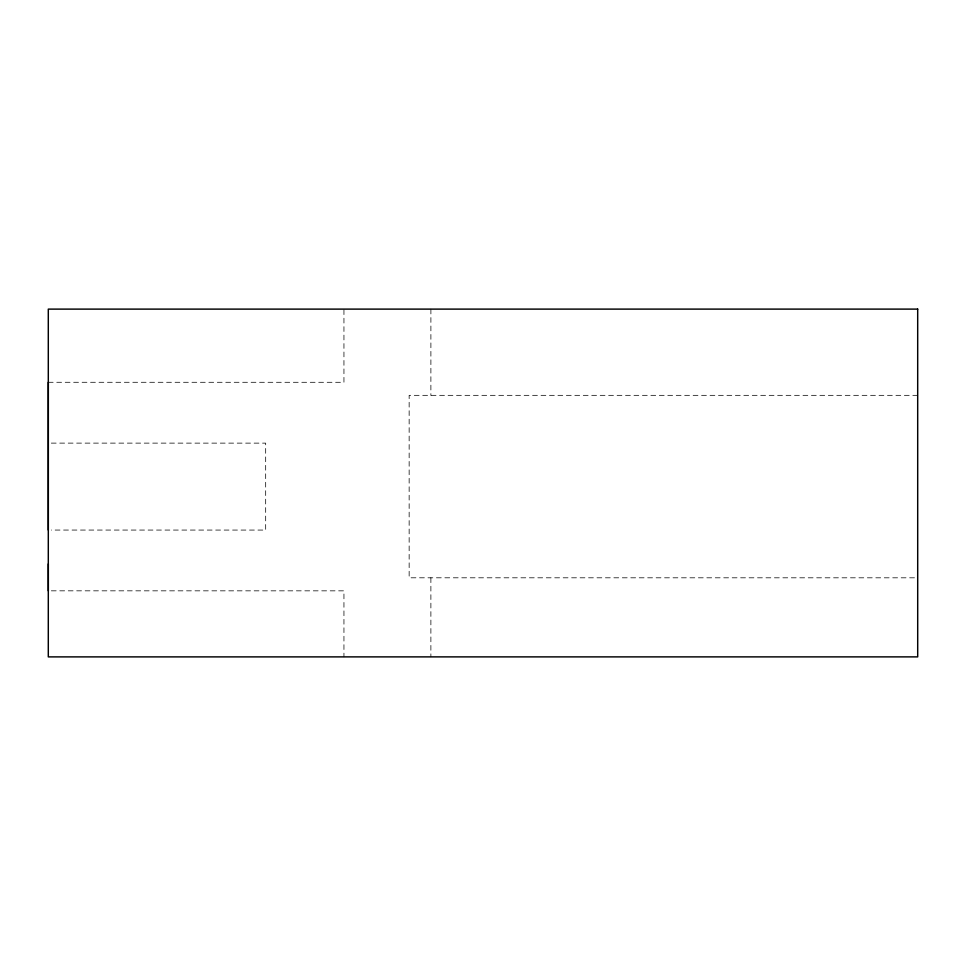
<?xml version="1.0" encoding="UTF-8"?>
<svg xmlns="http://www.w3.org/2000/svg" width="966" height="966" viewBox="0 0 966 966"><rect width="100%" height="100%" fill="white"/><g stroke="black" fill="none" stroke-linecap="round" stroke-linejoin="round"><path stroke-width="0.72" stroke-dasharray="4.83 3.62" d="M48.3 382.282L343.944 382.295L343.944 309.12M917.652 395.335L409.149 395.335L409.149 577.801L914.657 577.813M51.307 443.116L265.674 443.128L265.674 530.068L51.307 530.056M51.343 590.83L343.944 590.842L343.944 656.88M430.896 309.108L430.884 395.335M430.884 577.801L430.884 656.88"/><path stroke-width="1.45" d="M48.312 530.056L48.312 382.282M48.312 563.903L48.324 590.83M917.7 309.108L48.3 309.12L48.3 656.892L917.7 656.88L917.688 309.108"/></g></svg>
